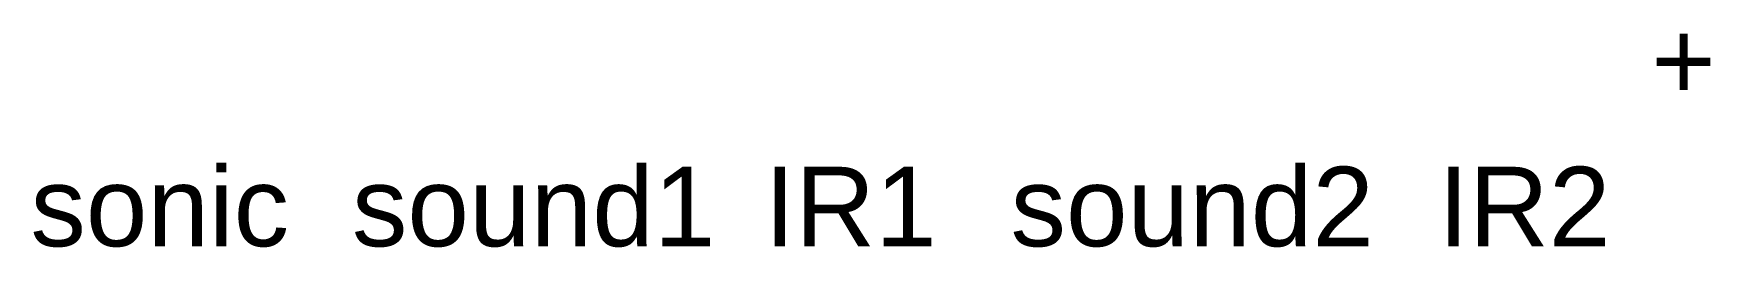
# Model space of a CAD drawing. Header units: millimetres. Extents: x -19 to 235, y -51 to 15.
# Drawn here: x 17.32 to 55.06, y -50.63 to -45.83 of the extents above; entities outside this region: 5.
import ezdxf

# ---------------------------------------------------------------- set-up
doc = ezdxf.new("R2010")
doc.units = ezdxf.units.MM
doc.styles.get("Standard").update_dxf_attribs({"font": 'arial.ttf'})

msp = doc.modelspace()

# ---------------------------------------------------------------- texts
for s, height, p in [('spine', 1.7849, (-18.789, 12.96)), ('legs', 1.7849, (26.931, 12.96)), ('central', 1.7849, (49.791, 12.96)), ('arms', 1.7849, (4.071, 12.96)), ('switch', 1.7849, (228.712, -34.099)), ('+', 1.785, (53.73, -47.325)), ('sonic', 1.7849, (17.25, -50.603)), ('sound1', 1.7849, (24.487, -50.603)), ('IR1', 1.7849, (33.77, -50.603)), ('sound2', 1.7849, (39.31, -50.603)), ('IR2', 1.7849, (48.933, -50.603))]:
    msp.add_text(s, height=height).set_placement(p)

doc.saveas('drawing.dxf')
